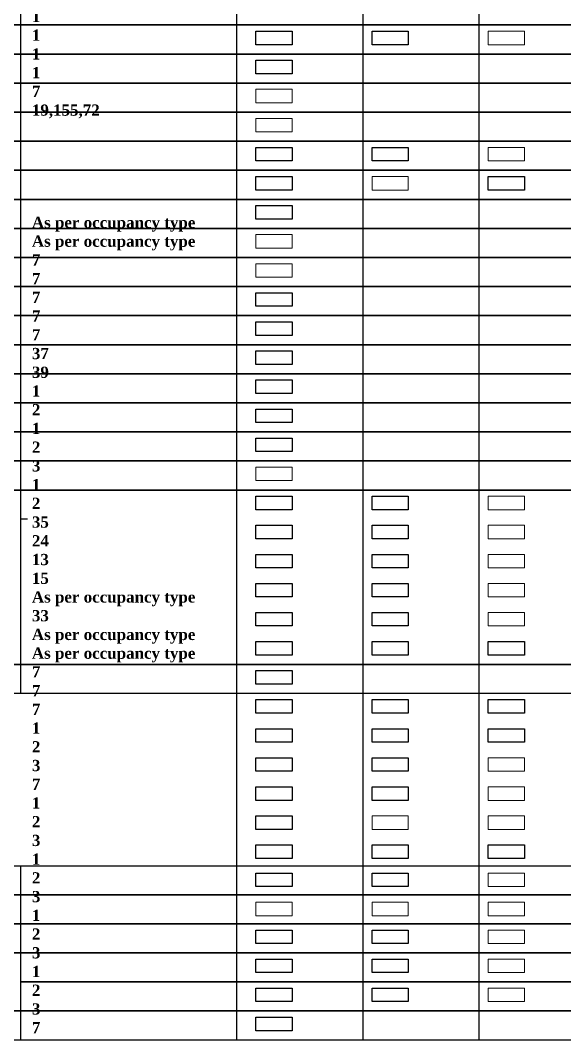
# Model space of a CAD drawing. Header units: feet. Extents: x 46032 to 46387, y 203603 to 203882.
# Drawn here: x 46128.8 to 46177.2, y 203701.3 to 203791.7 of the extents above; entities that cross this region are included whole.
import ezdxf

# ---------------------------------------------------------------- set-up
doc = ezdxf.new("R2010")
doc.units = ezdxf.units.FT
doc.header["$MEASUREMENT"] = 0
for name, color, linetype in [('ACCBLK_1', 7, 'Continuous'), ('BLK_1_FLR_0_CHAJJA', 7, 'Continuous'), ('BLK_1_FLR_0_COURTYARD_INNER', 7, 'Continuous'), ('BLK_1_FLR_0_ROOM_1_LIGHT_VENTILATION_1', 7, 'Continuous'), ('BLK_1_FLR_0_ROOM_2_LIGHT_VENTILATION_2', 7, 'Continuous'), ('BLK_1_FLR_0_ROOM_3_LIGHT_VENTILATION_3', 7, 'Continuous'), ('BLK_1_FLR_0_ROOM_4_LIGHT_VENTILATION_4', 7, 'Continuous'), ('BLK_1_FLR_0_ROOM_5_LIGHT_VENTILATION_5', 7, 'Continuous'), ('BLK_1_FLR_0_VENTILATION_SHAFT', 7, 'Continuous'), ('BLK_1_FLR_0_VERANDAH', 7, 'Continuous'), ('BLK_1_FLR_1_CHAJJA', 7, 'Continuous'), ('BLK_1_FLR_1_COURTYARD_INNER', 7, 'Continuous'), ('BLK_1_FLR_1_REGULAR_ROOM_3', 7, 'Continuous'), ('BLK_1_FLR_1_REGULAR_ROOM_4', 7, 'Continuous'), ('BLK_1_FLR_1_REGULAR_ROOM_5', 7, 'Continuous'), ('BLK_1_FLR_1_ROOM_1_LIGHT_VENTILATION_1', 7, 'Continuous'), ('BLK_1_FLR_1_ROOM_2_LIGHT_VENTILATION_2', 7, 'Continuous'), ('BLK_1_FLR_1_ROOM_3_LIGHT_VENTILATION_3', 7, 'Continuous'), ('BLK_1_FLR_1_VENTILATION_SHAFT', 7, 'Continuous'), ('BLK_1_FLR_1_VERANDAH', 7, 'Continuous'), ('BLK_1_FLR_2_ROOM_1_LIGHT_VENTILATION_1', 7, 'Continuous'), ('BLK_1_MUMTY_HT', 7, 'Continuous'), ('TWO_WHEELER_PARKING', 7, 'Continuous')]:
    doc.layers.add(name, color=color, linetype=linetype)
for name, color, linetype, plot in [('BLK_1_DA_RAMP', 7, 'Continuous', False), ('BLK_1_FLR_-1_COVERED_PARKING', 7, 'Continuous', False), ('BLK_1_FLR_0_KITCHEN', 1, 'Continuous', False), ('BLK_1_FLR_0_LIFT_1', 4, 'Continuous', False), ('BLK_1_FLR_0_REGULAR_ROOM_2', 1, 'Continuous', False), ('BLK_1_FLR_0_REGULAR_ROOM_3', 1, 'Continuous', False), ('BLK_1_FLR_0_REGULAR_ROOM_4', 1, 'Continuous', False), ('BLK_1_FLR_0_REGULAR_ROOM_5', 1, 'Continuous', False), ('BLK_1_FLR_0_REGULAR_ROOM_6', 1, 'Continuous', False), ('BLK_1_FLR_0_ROOM_6_LIGHT_VENTILATION_6', 7, 'Continuous', False), ('BLK_1_FLR_1_KITCHEN', 4, 'Continuous', False), ('BLK_1_FLR_1_REGULAR_ROOM_1', 1, 'Continuous', False), ('BLK_1_FLR_1_REGULAR_ROOM_2', 1, 'Continuous', False), ('BLK_1_FLR_1_REGULAR_ROOM_6', 4, 'Continuous', False), ('BLK_1_FLR_1_ROOM_6_LIGHT_VENTILATION_6', 7, 'Continuous', False), ('BLK_1_FLR_2_LIFT_1', 6, 'Continuous', False), ('BLK_1_FLR_2_REGULAR_ROOM_6', 1, 'Continuous', False), ('BLK_1_FLR_2_ROOM_6_LIGHT_VENTILATION_6', 7, 'Continuous', False), ('BLK_1_PARAPET_HT', 2, 'Continuous', False), ('RWH', 4, 'Continuous', False), ('STILT', 4, 'Continuous', False)]:
    doc.layers.add(name, color=color, linetype=linetype, plot=plot)
doc.layers.add('BLK_1_FLR_0_CARPET_AREA', color=25, linetype='Continuous', true_color=0x995f4c)
doc.layers.add('BLK_1_FLR_1_CARPET_AREA', color=25, linetype='Continuous', true_color=0x995f4c)
for name, color, linetype, lineweight in [('BLK_1_FLR_0_CRPT_AREA_DEDUCT', 7, 'Continuous', 0), ('BLK_1_FLR_1_CRPT_AREA_DEDUCT', 7, 'Continuous', 0), ('BLK_1_FLR_1_LIFT_1', 7, 'Continuous', 0), ('BLK_1_FLR_1_ROOM_5_LIGHT_VENTILATION_5', 7, 'Continuous', 0), ('BLK_1_FLR_2_CARPET_AREA', 7, 'Continuous', 0), ('BLK_1_FLR_2_CHAJJA', 7, 'Continuous', 0), ('BLK_1_FLR_2_COURTYARD_INNER', 7, 'Continuous', 0), ('BLK_1_FLR_2_CRPT_AREA_DEDUCT', 7, 'Continuous', 0), ('BLK_1_FLR_2_KITCHEN', 7, 'Continuous', 0), ('BLK_1_FLR_2_REGULAR_ROOM_1', 7, 'Continuous', 0), ('BLK_1_FLR_2_REGULAR_ROOM_2', 7, 'Continuous', 0), ('BLK_1_FLR_2_REGULAR_ROOM_3', 7, 'Continuous', 0), ('BLK_1_FLR_2_REGULAR_ROOM_4', 7, 'Continuous', 0), ('BLK_1_FLR_2_REGULAR_ROOM_5', 7, 'Continuous', 0), ('BLK_1_FLR_2_ROOM_3_LIGHT_VENTILATION_3', 9, 'Continuous', 20), ('BLK_1_FLR_2_ROOM_4_LIGHT_VENTILATION_4', 9, 'Continuous', 20), ('BLK_1_FLR_2_ROOM_5_LIGHT_VENTILATION_5', 7, 'Continuous', 0), ('BLK_1_FLR_2_VENTILATION_SHAFT', 7, 'Continuous', 0), ('BLK_1_FLR_2_VERANDAH', 7, 'Continuous', 0), ('BLK_1_STAIR_HEADROOM', 7, 'Continuous', 0), ('BLK_1_VEHICLE_RAMP_1', 7, 'Continuous', 0), ('OPEN_PARKING', 7, 'Continuous', 0), ('SOLAR_PANEL', 7, 'Continuous', 0), ('SOLAR_WATER_HEATER', 7, 'Continuous', 0)]:
    doc.layers.add(name, color=color, linetype=linetype, lineweight=lineweight)
doc.layers.add('BLK_1_FLR_1_ROOM_4_LIGHT_VENTILATION_4', color=25, linetype='Continuous', true_color=0x995f4c, plot=False)
doc.layers.add('BLK_1_FLR_2_ROOM_2_LIGHT_VENTILATION_2', color=25, linetype='Continuous', true_color=0x995f4c, plot=False)
doc.styles.get("Standard").update_dxf_attribs({"font": 'standard'})

msp = doc.modelspace()

# ---------------------------------------------------------------- linework, layer by layer
for p, q in [((46128.861, 203793.823), (46128.861, 203791.232)), ((46148.056, 203793.823), (46148.056, 203791.24)), ((46159.269, 203793.823), (46159.269, 203791.24)), ((46169.59, 203793.823), (46169.59, 203791.24)), ((46128.861, 203791.24), (46128.861, 203788.65)), ((46148.056, 203791.24), (46148.056, 203788.657)), ((46159.269, 203791.24), (46159.269, 203788.657)), ((46169.59, 203791.24), (46169.59, 203788.657)), ((46128.861, 203788.657), (46128.861, 203786.067)), ((46148.056, 203788.657), (46148.056, 203786.075)), ((46159.269, 203788.657), (46159.269, 203786.075)), ((46169.59, 203788.657), (46169.59, 203786.075)), ((46128.861, 203786.075), (46128.861, 203783.485)), ((46148.056, 203786.075), (46148.056, 203783.492)), ((46159.269, 203786.075), (46159.269, 203783.492)), ((46169.59, 203786.075), (46169.59, 203783.492)), ((46128.861, 203783.492), (46128.861, 203780.902)), ((46148.056, 203783.492), (46148.056, 203780.91)), ((46159.269, 203783.492), (46159.269, 203780.91)), ((46169.59, 203783.492), (46169.59, 203780.91)), ((46128.861, 203780.91), (46128.861, 203778.32)), ((46148.056, 203780.91), (46148.056, 203778.327)), ((46159.269, 203780.91), (46159.269, 203778.327)), ((46169.59, 203780.91), (46169.59, 203778.327)), ((46128.861, 203778.327), (46128.861, 203775.737)), ((46148.056, 203778.327), (46148.056, 203775.744)), ((46159.269, 203778.327), (46159.269, 203775.744)), ((46169.59, 203778.327), (46169.59, 203775.744)), ((46128.861, 203775.744), (46128.861, 203773.154)), ((46148.056, 203775.744), (46148.056, 203773.162)), ((46159.269, 203775.744), (46159.269, 203773.162)), ((46169.59, 203775.744), (46169.59, 203773.162)), ((46128.861, 203773.162), (46128.861, 203770.572)), ((46148.056, 203773.162), (46148.056, 203770.579)), ((46159.269, 203773.162), (46159.269, 203770.579)), ((46169.59, 203773.162), (46169.59, 203770.579)), ((46128.861, 203770.579), (46128.861, 203767.989)), ((46148.056, 203770.579), (46148.056, 203767.997)), ((46159.269, 203770.579), (46159.269, 203767.997)), ((46169.59, 203770.579), (46169.59, 203767.997)), ((46128.861, 203767.997), (46128.861, 203765.407)), ((46148.056, 203767.997), (46148.056, 203765.414)), ((46159.269, 203767.997), (46159.269, 203765.414)), ((46169.59, 203767.997), (46169.59, 203765.414)), ((46128.861, 203765.414), (46128.861, 203762.824)), ((46148.056, 203765.414), (46148.056, 203762.832)), ((46159.269, 203765.414), (46159.269, 203762.832)), ((46169.59, 203765.414), (46169.59, 203762.832)), ((46128.861, 203762.832), (46128.861, 203760.242)), ((46148.056, 203762.832), (46148.056, 203760.249)), ((46159.269, 203762.832), (46159.269, 203760.249)), ((46169.59, 203762.832), (46169.59, 203760.249)), ((46128.861, 203760.249), (46128.861, 203757.659)), ((46148.056, 203760.249), (46148.056, 203757.666)), ((46159.269, 203760.249), (46159.269, 203757.666)), ((46169.59, 203760.249), (46169.59, 203757.666)), ((46128.861, 203757.666), (46128.861, 203755.076)), ((46148.056, 203757.666), (46148.056, 203755.084)), ((46159.269, 203757.666), (46159.269, 203755.084)), ((46169.59, 203757.666), (46169.59, 203755.084)), ((46128.861, 203755.084), (46128.861, 203752.494)), ((46148.056, 203755.084), (46148.056, 203752.501)), ((46159.269, 203755.084), (46159.269, 203752.501)), ((46169.59, 203755.084), (46169.59, 203752.501)), ((46128.861, 203752.501), (46128.861, 203749.911)), ((46148.056, 203752.501), (46148.056, 203749.919)), ((46159.269, 203752.501), (46159.269, 203749.919)), ((46169.59, 203752.501), (46169.59, 203749.919)), ((46128.861, 203749.919), (46128.861, 203747.329)), ((46148.056, 203749.919), (46148.056, 203747.336)), ((46159.269, 203749.919), (46159.269, 203747.336)), ((46169.59, 203749.919), (46169.59, 203747.336)), ((46128.861, 203747.336), (46128.861, 203744.746)), ((46148.056, 203747.336), (46148.056, 203744.754)), ((46159.269, 203747.336), (46159.269, 203744.754)), ((46169.59, 203747.336), (46169.59, 203744.754)), ((46128.861, 203744.754), (46128.861, 203742.164)), ((46148.056, 203744.754), (46148.056, 203742.171)), ((46159.269, 203744.754), (46159.269, 203731.841)), ((46169.59, 203744.754), (46169.59, 203731.841)), ((46128.861, 203742.171), (46128.861, 203739.581)), ((46148.056, 203742.171), (46148.056, 203739.588)), ((46128.861, 203739.588), (46128.861, 203736.998)), ((46148.056, 203739.588), (46148.056, 203737.006)), ((46128.861, 203737.006), (46128.861, 203734.416)), ((46148.056, 203737.006), (46148.056, 203734.423)), ((46128.861, 203734.423), (46128.861, 203731.833)), ((46148.056, 203734.423), (46148.056, 203731.841)), ((46148.056, 203731.841), (46148.056, 203716.535)), ((46159.269, 203731.841), (46159.269, 203729.258)), ((46159.269, 203731.841), (46159.269, 203716.535)), ((46169.59, 203731.841), (46169.59, 203729.258)), ((46169.59, 203731.841), (46169.59, 203716.535)), ((46159.269, 203729.258), (46159.269, 203726.676)), ((46169.59, 203729.258), (46169.59, 203726.676)), ((46128.861, 203716.535), (46128.861, 203713.945)), ((46148.056, 203716.535), (46148.056, 203713.953)), ((46159.269, 203716.535), (46159.269, 203711.37)), ((46169.59, 203716.535), (46169.59, 203711.37)), ((46128.861, 203713.953), (46128.861, 203711.363)), ((46148.056, 203713.953), (46148.056, 203711.37)), ((46128.861, 203711.37), (46128.861, 203708.78)), ((46148.056, 203711.37), (46148.056, 203708.788)), ((46159.269, 203711.37), (46159.269, 203708.788)), ((46159.269, 203711.37), (46159.269, 203708.788)), ((46169.59, 203711.37), (46169.59, 203708.788)), ((46169.59, 203711.37), (46169.59, 203708.788)), ((46128.861, 203708.788), (46128.861, 203706.198)), ((46148.056, 203708.788), (46148.056, 203706.205)), ((46159.269, 203708.788), (46159.269, 203706.205)), ((46169.59, 203708.788), (46169.59, 203706.205)), ((46128.861, 203706.205), (46128.861, 203703.615)), ((46148.056, 203706.205), (46148.056, 203703.623)), ((46159.269, 203706.205), (46159.269, 203703.623)), ((46169.59, 203706.205), (46169.59, 203703.623)), ((46128.861, 203703.623), (46128.861, 203701.033)), ((46148.056, 203703.623), (46148.056, 203701.04)), ((46159.269, 203703.623), (46159.269, 203701.04)), ((46169.59, 203703.623), (46169.59, 203701.04))]:
    msp.add_line(p, q)
for points in [[(46032.006, 203793.823), (46225.597, 203793.823), (46225.597, 203791.24), (46032.006, 203791.24), (46032.006, 203793.823)], [(46032.006, 203791.24), (46225.597, 203791.24), (46225.597, 203788.657), (46032.006, 203788.657), (46032.006, 203791.24)], [(46032.006, 203788.657), (46225.597, 203788.657), (46225.597, 203786.075), (46032.006, 203786.075), (46032.006, 203788.657)], [(46032.006, 203786.075), (46225.597, 203786.075), (46225.597, 203783.492), (46032.006, 203783.492), (46032.006, 203786.075)], [(46032.006, 203783.492), (46225.597, 203783.492), (46225.597, 203780.91), (46032.006, 203780.91), (46032.006, 203783.492)], [(46032.006, 203780.91), (46225.597, 203780.91), (46225.597, 203778.327), (46032.006, 203778.327), (46032.006, 203780.91)], [(46032.006, 203778.327), (46225.597, 203778.327), (46225.597, 203775.744), (46032.006, 203775.744), (46032.006, 203778.327)], [(46032.006, 203775.744), (46225.597, 203775.744), (46225.597, 203773.162), (46032.006, 203773.162), (46032.006, 203775.744)], [(46032.006, 203773.162), (46225.597, 203773.162), (46225.597, 203770.579), (46032.006, 203770.579), (46032.006, 203773.162)], [(46032.006, 203752.501), (46225.597, 203752.501), (46225.597, 203749.919), (46032.006, 203749.919), (46032.006, 203752.501)], [(46032.006, 203734.423), (46225.597, 203734.423), (46225.597, 203731.841), (46032.006, 203731.841), (46032.006, 203734.423)], [(46032.006, 203716.535), (46225.597, 203716.535), (46225.597, 203713.953), (46032.006, 203713.953), (46032.006, 203716.535)]]:
    msp.add_lwpolyline(points, close=True)
for points in [[(46032.878, 203767.997), (46032.006, 203767.997), (46032.006, 203770.579), (46225.597, 203770.579), (46225.597, 203767.997), (46082.878, 203767.997)], [(46082.878, 203767.997), (46225.597, 203767.997), (46225.597, 203765.414), (46082.878, 203765.414)], [(46082.878, 203765.414), (46225.597, 203765.414), (46225.597, 203762.832), (46082.878, 203762.832)], [(46082.878, 203762.832), (46225.597, 203762.832), (46225.597, 203760.249), (46032.006, 203760.249), (46032.006, 203762.832), (46032.878, 203762.832)], [(46032.878, 203757.666), (46032.006, 203757.666), (46032.006, 203760.249), (46225.597, 203760.249), (46225.597, 203757.666), (46082.878, 203757.666)], [(46082.878, 203757.666), (46225.597, 203757.666), (46225.597, 203755.084), (46082.878, 203755.084)], [(46082.878, 203755.084), (46225.597, 203755.084), (46225.597, 203752.501), (46032.006, 203752.501), (46032.006, 203755.084), (46032.878, 203755.084)], [(46032.878, 203747.336), (46032.006, 203747.336), (46032.006, 203749.919), (46225.597, 203749.919), (46225.597, 203747.336)], [(46129.458, 203747.336), (46128.861, 203747.336)], [(46225.597, 203737.006), (46225.597, 203734.423), (46032.006, 203734.423), (46032.006, 203737.006), (46032.878, 203737.006)], [(46032.006, 203711.37), (46032.006, 203713.953), (46225.597, 203713.953), (46225.597, 203711.37), (46083.562, 203711.37)], [(46032.006, 203711.37), (46225.597, 203711.37), (46225.597, 203708.788), (46032.006, 203708.788), (46032.006, 203711.37), (46032.006, 203711.37)], [(46032.006, 203706.205), (46032.006, 203708.788), (46225.597, 203708.788), (46225.597, 203706.205), (46128.861, 203706.205)], [(46128.861, 203706.205), (46225.597, 203706.205), (46225.597, 203703.623), (46032.006, 203703.623), (46032.006, 203706.205), (46032.006, 203706.205)], [(46032.006, 203701.04), (46032.006, 203703.623), (46225.597, 203703.623), (46225.597, 203701.04), (46083.562, 203701.04)]]:
    msp.add_lwpolyline(points)
at = {"layer": 'ACCBLK_1'}
msp.add_lwpolyline([(46149.774, 203703.071), (46152.994, 203703.071), (46152.994, 203701.87), (46149.774, 203701.87)], close=True, dxfattribs=at)
at = {"layer": 'BLK_1_DA_RAMP'}
msp.add_lwpolyline([(46149.774, 203775.193), (46152.994, 203775.193), (46152.994, 203773.992), (46149.774, 203773.992)], close=True, dxfattribs=at)
at = {"layer": 'BLK_1_FLR_-1_COVERED_PARKING'}
msp.add_lwpolyline([(46149.774, 203764.863), (46152.994, 203764.863), (46152.994, 203763.662), (46149.774, 203763.662)], close=True, dxfattribs=at)
at = {"layer": 'BLK_1_FLR_0_CARPET_AREA', "color": 25}
msp.add_lwpolyline([(46149.774, 203715.873), (46152.994, 203715.873), (46152.994, 203714.672), (46149.774, 203714.672)], close=True, dxfattribs=at)
at = {"layer": 'BLK_1_FLR_0_CHAJJA'}
msp.add_lwpolyline([(46149.774, 203790.689), (46152.994, 203790.689), (46152.994, 203789.488), (46149.774, 203789.488)], close=True, dxfattribs=at)
at = {"layer": 'BLK_1_FLR_0_COURTYARD_INNER', "color": 7}
msp.add_lwpolyline([(46149.774, 203708.236), (46152.994, 203708.236), (46152.994, 203707.035), (46149.774, 203707.035)], close=True, dxfattribs=at)
at = {"layer": 'BLK_1_FLR_0_CRPT_AREA_DEDUCT', "color": 25}
msp.add_lwpolyline([(46149.774, 203713.291), (46152.994, 203713.291), (46152.994, 203712.089), (46149.774, 203712.089)], close=True, dxfattribs=at)
at = {"layer": 'BLK_1_FLR_0_KITCHEN', "color": 1}
msp.add_lwpolyline([(46149.774, 203780.358), (46152.994, 203780.358), (46152.994, 203779.157), (46149.774, 203779.157)], close=True, dxfattribs=at)
at = {"layer": 'BLK_1_FLR_0_LIFT_1', "color": 114, "true_color": 0x139b48}
msp.add_lwpolyline([(46149.774, 203777.776), (46152.994, 203777.776), (46152.994, 203776.575), (46149.774, 203776.575)], close=True, dxfattribs=at)
at = {"layer": 'BLK_1_FLR_0_REGULAR_ROOM_2', "color": 1}
msp.add_lwpolyline([(46149.774, 203746.785), (46152.994, 203746.785), (46152.994, 203745.584), (46149.774, 203745.584)], close=True, dxfattribs=at)
at = {"layer": 'BLK_1_FLR_0_REGULAR_ROOM_3', "color": 1}
msp.add_lwpolyline([(46149.774, 203744.202), (46152.994, 203744.202), (46152.994, 203743.001), (46149.774, 203743.001)], close=True, dxfattribs=at)
at = {"layer": 'BLK_1_FLR_0_REGULAR_ROOM_4', "ltscale": 0.75}
msp.add_lwpolyline([(46149.774, 203741.62), (46152.994, 203741.62), (46152.994, 203740.419), (46149.774, 203740.419)], close=True, dxfattribs=at)
at = {"layer": 'BLK_1_FLR_0_REGULAR_ROOM_5', "color": 1}
msp.add_lwpolyline([(46149.774, 203739.037), (46152.994, 203739.037), (46152.994, 203737.836), (46149.774, 203737.836)], close=True, dxfattribs=at)
at = {"layer": 'BLK_1_FLR_0_REGULAR_ROOM_6', "color": 1}
msp.add_lwpolyline([(46149.774, 203736.455), (46152.994, 203736.455), (46152.994, 203735.254), (46149.774, 203735.254)], close=True, dxfattribs=at)
at = {"layer": 'BLK_1_FLR_0_ROOM_1_LIGHT_VENTILATION_1', "color": 114, "true_color": 0x139b48}
msp.add_lwpolyline([(46149.774, 203731.29), (46152.994, 203731.29), (46152.994, 203730.088), (46149.774, 203730.088)], close=True, dxfattribs=at)
at = {"layer": 'BLK_1_FLR_0_ROOM_2_LIGHT_VENTILATION_2', "color": 114, "true_color": 0x139b48}
msp.add_lwpolyline([(46149.774, 203728.707), (46152.994, 203728.707), (46152.994, 203727.506), (46149.774, 203727.506)], close=True, dxfattribs=at)
at = {"layer": 'BLK_1_FLR_0_ROOM_3_LIGHT_VENTILATION_3', "color": 114, "true_color": 0x139b48}
msp.add_lwpolyline([(46149.774, 203726.124), (46152.994, 203726.124), (46152.994, 203724.923), (46149.774, 203724.923)], close=True, dxfattribs=at)
at = {"layer": 'BLK_1_FLR_0_ROOM_4_LIGHT_VENTILATION_4', "color": 114, "true_color": 0x139b48}
msp.add_lwpolyline([(46149.774, 203723.542), (46152.994, 203723.542), (46152.994, 203722.341), (46149.774, 203722.341)], close=True, dxfattribs=at)
at = {"layer": 'BLK_1_FLR_0_ROOM_5_LIGHT_VENTILATION_5', "color": 114, "true_color": 0x139b48}
msp.add_lwpolyline([(46149.774, 203720.959), (46152.994, 203720.959), (46152.994, 203719.758), (46149.774, 203719.758)], close=True, dxfattribs=at)
at = {"layer": 'BLK_1_FLR_0_ROOM_6_LIGHT_VENTILATION_6', "color": 114, "true_color": 0x139b48}
msp.add_lwpolyline([(46149.774, 203718.377), (46152.994, 203718.377), (46152.994, 203717.176), (46149.774, 203717.176)], close=True, dxfattribs=at)
at = {"layer": 'BLK_1_FLR_0_VENTILATION_SHAFT', "color": 7}
msp.add_lwpolyline([(46149.774, 203710.819), (46152.994, 203710.819), (46152.994, 203709.618), (46149.774, 203709.618)], close=True, dxfattribs=at)
at = {"layer": 'BLK_1_FLR_0_VERANDAH'}
msp.add_lwpolyline([(46149.774, 203705.654), (46152.994, 203705.654), (46152.994, 203704.453), (46149.774, 203704.453)], close=True, dxfattribs=at)
at = {"layer": 'BLK_1_FLR_1_CARPET_AREA', "color": 25}
msp.add_lwpolyline([(46160.095, 203715.873), (46163.316, 203715.873), (46163.316, 203714.672), (46160.095, 203714.672)], close=True, dxfattribs=at)
at = {"layer": 'BLK_1_FLR_1_CHAJJA'}
msp.add_lwpolyline([(46160.095, 203790.689), (46163.316, 203790.689), (46163.316, 203789.488), (46160.095, 203789.488)], close=True, dxfattribs=at)
at = {"layer": 'BLK_1_FLR_1_COURTYARD_INNER', "color": 7}
msp.add_lwpolyline([(46160.095, 203708.236), (46163.316, 203708.236), (46163.316, 203707.035), (46160.095, 203707.035)], close=True, dxfattribs=at)
at = {"layer": 'BLK_1_FLR_1_CRPT_AREA_DEDUCT', "color": 25}
msp.add_lwpolyline([(46160.095, 203713.291), (46163.316, 203713.291), (46163.316, 203712.089), (46160.095, 203712.089)], close=True, dxfattribs=at)
at = {"layer": 'BLK_1_FLR_1_KITCHEN', "color": 1}
msp.add_lwpolyline([(46160.095, 203780.358), (46163.316, 203780.358), (46163.316, 203779.157), (46160.095, 203779.157)], close=True, dxfattribs=at)
at = {"layer": 'BLK_1_FLR_1_LIFT_1', "color": 114, "true_color": 0x139b48}
msp.add_lwpolyline([(46160.095, 203777.776), (46163.316, 203777.776), (46163.316, 203776.575), (46160.095, 203776.575)], close=True, dxfattribs=at)
at = {"layer": 'BLK_1_FLR_1_REGULAR_ROOM_1', "color": 1}
for points in [[(46149.774, 203749.368), (46152.994, 203749.368), (46152.994, 203748.166), (46149.774, 203748.166)], [(46160.095, 203749.368), (46163.316, 203749.368), (46163.316, 203748.166), (46160.095, 203748.166)]]:
    msp.add_lwpolyline(points, close=True, dxfattribs=at)
at = {"layer": 'BLK_1_FLR_1_REGULAR_ROOM_2', "color": 1}
msp.add_lwpolyline([(46160.095, 203746.785), (46163.316, 203746.785), (46163.316, 203745.584), (46160.095, 203745.584)], close=True, dxfattribs=at)
at = {"layer": 'BLK_1_FLR_1_REGULAR_ROOM_3', "color": 1}
msp.add_lwpolyline([(46160.095, 203744.202), (46163.316, 203744.202), (46163.316, 203743.001), (46160.095, 203743.001)], close=True, dxfattribs=at)
at = {"layer": 'BLK_1_FLR_1_REGULAR_ROOM_4', "color": 1}
msp.add_lwpolyline([(46160.095, 203741.62), (46163.316, 203741.62), (46163.316, 203740.419), (46160.095, 203740.419)], close=True, dxfattribs=at)
at = {"layer": 'BLK_1_FLR_1_REGULAR_ROOM_5', "color": 1}
msp.add_lwpolyline([(46160.095, 203739.037), (46163.316, 203739.037), (46163.316, 203737.836), (46160.095, 203737.836)], close=True, dxfattribs=at)
at = {"layer": 'BLK_1_FLR_1_REGULAR_ROOM_6', "color": 1}
msp.add_lwpolyline([(46160.095, 203736.455), (46163.316, 203736.455), (46163.316, 203735.254), (46160.095, 203735.254)], close=True, dxfattribs=at)
at = {"layer": 'BLK_1_FLR_1_ROOM_1_LIGHT_VENTILATION_1', "color": 114, "true_color": 0x139b48}
msp.add_lwpolyline([(46160.095, 203731.29), (46163.316, 203731.29), (46163.316, 203730.088), (46160.095, 203730.088)], close=True, dxfattribs=at)
at = {"layer": 'BLK_1_FLR_1_ROOM_2_LIGHT_VENTILATION_2', "color": 114, "true_color": 0x139b48}
msp.add_lwpolyline([(46160.095, 203728.707), (46163.316, 203728.707), (46163.316, 203727.506), (46160.095, 203727.506)], close=True, dxfattribs=at)
at = {"layer": 'BLK_1_FLR_1_ROOM_3_LIGHT_VENTILATION_3', "color": 114, "true_color": 0x139b48}
msp.add_lwpolyline([(46160.095, 203726.124), (46163.316, 203726.124), (46163.316, 203724.923), (46160.095, 203724.923)], close=True, dxfattribs=at)
at = {"layer": 'BLK_1_FLR_1_ROOM_4_LIGHT_VENTILATION_4', "color": 114, "true_color": 0x139b48}
msp.add_lwpolyline([(46160.095, 203723.542), (46163.316, 203723.542), (46163.316, 203722.341), (46160.095, 203722.341)], close=True, dxfattribs=at)
at = {"layer": 'BLK_1_FLR_1_ROOM_5_LIGHT_VENTILATION_5', "color": 114, "true_color": 0x139b48}
msp.add_lwpolyline([(46160.095, 203720.959), (46163.316, 203720.959), (46163.316, 203719.758), (46160.095, 203719.758)], close=True, dxfattribs=at)
at = {"layer": 'BLK_1_FLR_1_ROOM_6_LIGHT_VENTILATION_6', "color": 114, "true_color": 0x139b48}
msp.add_lwpolyline([(46160.095, 203718.377), (46163.316, 203718.377), (46163.316, 203717.176), (46160.095, 203717.176)], close=True, dxfattribs=at)
at = {"layer": 'BLK_1_FLR_1_VENTILATION_SHAFT', "color": 7}
msp.add_lwpolyline([(46160.095, 203710.819), (46163.316, 203710.819), (46163.316, 203709.618), (46160.095, 203709.618)], close=True, dxfattribs=at)
at = {"layer": 'BLK_1_FLR_1_VERANDAH'}
msp.add_lwpolyline([(46160.095, 203705.654), (46163.316, 203705.654), (46163.316, 203704.453), (46160.095, 203704.453)], close=True, dxfattribs=at)
at = {"layer": 'BLK_1_FLR_2_CARPET_AREA', "color": 25}
msp.add_lwpolyline([(46170.417, 203715.873), (46173.637, 203715.873), (46173.637, 203714.672), (46170.417, 203714.672)], close=True, dxfattribs=at)
at = {"layer": 'BLK_1_FLR_2_CHAJJA'}
msp.add_lwpolyline([(46170.417, 203790.689), (46173.637, 203790.689), (46173.637, 203789.488), (46170.417, 203789.488)], close=True, dxfattribs=at)
at = {"layer": 'BLK_1_FLR_2_COURTYARD_INNER', "color": 7}
msp.add_lwpolyline([(46170.417, 203708.236), (46173.637, 203708.236), (46173.637, 203707.035), (46170.417, 203707.035)], close=True, dxfattribs=at)
at = {"layer": 'BLK_1_FLR_2_CRPT_AREA_DEDUCT', "color": 25}
msp.add_lwpolyline([(46170.417, 203713.291), (46173.637, 203713.291), (46173.637, 203712.089), (46170.417, 203712.089)], close=True, dxfattribs=at)
at = {"layer": 'BLK_1_FLR_2_KITCHEN', "color": 1}
msp.add_lwpolyline([(46170.417, 203780.358), (46173.637, 203780.358), (46173.637, 203779.157), (46170.417, 203779.157)], close=True, dxfattribs=at)
at = {"layer": 'BLK_1_FLR_2_LIFT_1', "color": 114, "true_color": 0x139b48}
msp.add_lwpolyline([(46170.417, 203777.776), (46173.637, 203777.776), (46173.637, 203776.575), (46170.417, 203776.575)], close=True, dxfattribs=at)
at = {"layer": 'BLK_1_FLR_2_REGULAR_ROOM_1', "color": 1}
msp.add_lwpolyline([(46170.417, 203749.368), (46173.637, 203749.368), (46173.637, 203748.166), (46170.417, 203748.166)], close=True, dxfattribs=at)
at = {"layer": 'BLK_1_FLR_2_REGULAR_ROOM_2', "color": 1}
msp.add_lwpolyline([(46170.417, 203746.785), (46173.637, 203746.785), (46173.637, 203745.584), (46170.417, 203745.584)], close=True, dxfattribs=at)
at = {"layer": 'BLK_1_FLR_2_REGULAR_ROOM_3', "color": 1}
msp.add_lwpolyline([(46170.417, 203744.202), (46173.637, 203744.202), (46173.637, 203743.001), (46170.417, 203743.001)], close=True, dxfattribs=at)
at = {"layer": 'BLK_1_FLR_2_REGULAR_ROOM_4', "color": 1}
msp.add_lwpolyline([(46170.417, 203741.62), (46173.637, 203741.62), (46173.637, 203740.419), (46170.417, 203740.419)], close=True, dxfattribs=at)
at = {"layer": 'BLK_1_FLR_2_REGULAR_ROOM_5', "color": 1}
msp.add_lwpolyline([(46170.417, 203739.037), (46173.637, 203739.037), (46173.637, 203737.836), (46170.417, 203737.836)], close=True, dxfattribs=at)
at = {"layer": 'BLK_1_FLR_2_REGULAR_ROOM_6', "color": 1}
msp.add_lwpolyline([(46170.417, 203736.455), (46173.637, 203736.455), (46173.637, 203735.254), (46170.417, 203735.254)], close=True, dxfattribs=at)
at = {"layer": 'BLK_1_FLR_2_ROOM_1_LIGHT_VENTILATION_1', "color": 114, "true_color": 0x139b48}
msp.add_lwpolyline([(46170.417, 203731.29), (46173.637, 203731.29), (46173.637, 203730.088), (46170.417, 203730.088)], close=True, dxfattribs=at)
at = {"layer": 'BLK_1_FLR_2_ROOM_2_LIGHT_VENTILATION_2', "color": 114, "true_color": 0x139b48}
msp.add_lwpolyline([(46170.417, 203728.707), (46173.637, 203728.707), (46173.637, 203727.506), (46170.417, 203727.506)], close=True, dxfattribs=at)
at = {"layer": 'BLK_1_FLR_2_ROOM_3_LIGHT_VENTILATION_3', "color": 114, "true_color": 0x139b48}
msp.add_lwpolyline([(46170.417, 203726.124), (46173.637, 203726.124), (46173.637, 203724.923), (46170.417, 203724.923)], close=True, dxfattribs=at)
at = {"layer": 'BLK_1_FLR_2_ROOM_4_LIGHT_VENTILATION_4', "color": 114, "true_color": 0x139b48}
msp.add_lwpolyline([(46170.417, 203723.542), (46173.637, 203723.542), (46173.637, 203722.341), (46170.417, 203722.341)], close=True, dxfattribs=at)
at = {"layer": 'BLK_1_FLR_2_ROOM_5_LIGHT_VENTILATION_5', "color": 114, "true_color": 0x139b48}
msp.add_lwpolyline([(46170.417, 203720.959), (46173.637, 203720.959), (46173.637, 203719.758), (46170.417, 203719.758)], close=True, dxfattribs=at)
at = {"layer": 'BLK_1_FLR_2_ROOM_6_LIGHT_VENTILATION_6', "color": 114, "true_color": 0x139b48}
msp.add_lwpolyline([(46170.417, 203718.377), (46173.637, 203718.377), (46173.637, 203717.176), (46170.417, 203717.176)], close=True, dxfattribs=at)
at = {"layer": 'BLK_1_FLR_2_VENTILATION_SHAFT', "color": 7}
msp.add_lwpolyline([(46170.417, 203710.819), (46173.637, 203710.819), (46173.637, 203709.618), (46170.417, 203709.618)], close=True, dxfattribs=at)
at = {"layer": 'BLK_1_FLR_2_VERANDAH'}
msp.add_lwpolyline([(46170.417, 203705.654), (46173.637, 203705.654), (46173.637, 203704.453), (46170.417, 203704.453)], close=True, dxfattribs=at)
at = {"layer": 'BLK_1_MUMTY_HT'}
msp.add_lwpolyline([(46149.774, 203733.872), (46152.994, 203733.872), (46152.994, 203732.671), (46149.774, 203732.671)], close=True, dxfattribs=at)
at = {"layer": 'BLK_1_PARAPET_HT', "color": 3}
msp.add_lwpolyline([(46149.774, 203759.698), (46152.994, 203759.698), (46152.994, 203758.497), (46149.774, 203758.497)], close=True, dxfattribs=at)
at = {"layer": 'BLK_1_PARAPET_HT', "color": 2}
msp.add_lwpolyline([(46149.774, 203757.115), (46152.994, 203757.115), (46152.994, 203755.914), (46149.774, 203755.914)], close=True, dxfattribs=at)
at = {"layer": 'BLK_1_PARAPET_HT', "color": 1}
msp.add_lwpolyline([(46149.774, 203754.533), (46152.994, 203754.533), (46152.994, 203753.332), (46149.774, 203753.332)], close=True, dxfattribs=at)
at = {"layer": 'BLK_1_STAIR_HEADROOM'}
msp.add_lwpolyline([(46149.774, 203751.95), (46152.994, 203751.95), (46152.994, 203750.749), (46149.774, 203750.749)], close=True, dxfattribs=at)
at = {"layer": 'BLK_1_VEHICLE_RAMP_1'}
msp.add_lwpolyline([(46149.774, 203772.611), (46152.994, 203772.611), (46152.994, 203771.41), (46149.774, 203771.41)], close=True, dxfattribs=at)
at = {"layer": 'OPEN_PARKING'}
msp.add_lwpolyline([(46149.774, 203770.028), (46152.994, 203770.028), (46152.994, 203768.827), (46149.774, 203768.827)], close=True, dxfattribs=at)
at = {"layer": 'RWH'}
msp.add_lwpolyline([(46149.774, 203788.106), (46152.994, 203788.106), (46152.994, 203786.905), (46149.774, 203786.905)], close=True, dxfattribs=at)
at = {"layer": 'SOLAR_PANEL'}
msp.add_lwpolyline([(46149.774, 203782.941), (46152.994, 203782.941), (46152.994, 203781.74), (46149.774, 203781.74)], close=True, dxfattribs=at)
at = {"layer": 'SOLAR_WATER_HEATER'}
msp.add_lwpolyline([(46149.774, 203785.524), (46152.994, 203785.524), (46152.994, 203784.322), (46149.774, 203784.322)], close=True, dxfattribs=at)
at = {"layer": 'STILT', "color": 7}
msp.add_lwpolyline([(46149.774, 203767.446), (46152.994, 203767.446), (46152.994, 203766.244), (46149.774, 203766.244)], close=True, dxfattribs=at)
at = {"layer": 'TWO_WHEELER_PARKING'}
msp.add_lwpolyline([(46149.774, 203762.28), (46152.994, 203762.28), (46152.994, 203761.079), (46149.774, 203761.079)], close=True, dxfattribs=at)

# ---------------------------------------------------------------- texts
at = {"insert": (46129.858, 203879.022), "char_height": 1.19776, "attachment_point": 1}
msp.add_mtext_dynamic_manual_height_columns('{\\fGeorgia|b1|i0|c0|p18;\\H0.83333x;70\\PAs per occupancy type\\H1.86529x; \\H0.53611x;\\PAs per occupancy type\\H1.57686x; \\H0.63417x;\\PAs per occupancy type\\H1.673x; \\H0.59773x;\\PAs per occupancy type\\H1.64095x; \\H0.6094x;\\PAs per occupancy type\\H1.65164x; \\H0.60546x;\\PAs per occupancy type\\H1.64808x; \\H0.60677x;\\P140\\H1.64926x; \\H0.60633x;\\P140\\H1.64887x; \\H0.60648x;\\P5\\H1.649x; \\H0.60643x;\\P2\\H1.64896x; \\H0.60644x;\\P171\\H1.64897x; \\H0.60644x;\\P102\\H1.64897x; \\H0.60644x;\\P11\\H1.64897x; \\H0.60644x;\\PAs per occupancy type\\H1.64897x; \\H0.60644x;\\P7\\H1.64897x; \\H0.60644x;\\P7\\H1.64897x; \\H0.60644x;\\P7\\H1.64897x; \\H0.60644x;\\P3\\H1.64897x; \\H0.60644x;\\P2\\H1.64897x; \\H0.60644x;\\P1\\H1.64897x; \\H0.60644x;\\P7\\H1.64897x; \\H0.60644x;\\P2\\H1.64897x; \\H0.60644x;\\P1\\H1.64897x; \\H0.60644x;\\P7\\H1.64897x; \\H0.60644x;\\P7\\H1.64897x; \\H0.60644x;\\P3\\H1.64897x; \\H0.60644x;\\P2\\H1.64897x; \\H0.60644x;\\P1\\H1.64897x; \\H0.60644x;\\P7\\H1.64897x; \\H0.60644x;\\P2\\H1.64897x; \\H0.60644x;\\P1\\H1.64897x; \\H0.60644x;\\P7\\H1.64897x; \\H0.60644x;\\P1\\H1.64897x; \\H0.60644x;\\P7\\H1.64897x; \\H0.60644x;\\P4\\H1.64897x; \\H0.60644x;\\P7\\H1.64897x; \\H0.60644x;\\P3\\H1.64897x; \\H0.60644x;\\P1\\H1.64897x; \\H0.60644x;\\P19,155,72\\H1.64897x; \\H0.60644x;\\P7\\H1.64897x; \\H0.60644x;\\P7\\H1.64897x; \\H0.60644x;\\P7\\H1.64897x; \\H0.60644x;\\P7\\H1.64897x; \\H0.60644x;\\P7\\H1.64897x; \\H0.60644x;\\P7\\H1.64897x; \\H0.60644x;\\P3\\H1.64897x; \\H0.60644x;\\P2\\H1.64897x; \\H0.60644x;\\P1\\H1.64897x; \\H0.60644x;\\P7\\H1.64897x; \\H0.60644x;\\P1\\H1.64897x; \\H0.60644x;\\P1\\H1.64897x; \\H0.60644x;\\P1\\H1.64897x; \\H0.60644x;\\P1\\H1.64897x; \\H0.60644x;\\P1\\H1.64897x; \\H0.60644x;\\P1\\H1.64897x; \\H0.60644x;\\P7\\H1.64897x; \\H0.60644x;\\P19,155,72\\H1.64897x; \\H0.60644x;\\P\\H1.64897x; \\H0.60644x;\\P\\H1.64897x; \\H0.60644x;\\P\\H1.64897x; \\H0.60644x;\\P\\H1.64897x; \\H0.60644x;\\P\\H1.64897x; \\H0.60644x;\\PAs per occupancy type\\H1.64897x; \\H0.60644x;\\PAs per occupancy type\\H1.64897x; \\H0.60644x;\\P7\\H1.64897x; \\H0.60644x;\\P7\\H1.64897x; \\H0.60644x;\\P7\\H1.64897x; \\H0.60644x;\\P7\\H1.64897x; \\H0.60644x;\\P7\\H1.64897x; \\H0.60644x;\\P37\\H1.64897x; \\H0.60644x;\\P39\\H1.64897x; \\H0.60644x;\\P1\\H1.64897x; \\H0.60644x;\\P2\\H1.64897x; \\H0.60644x;\\P1\\H1.64897x; \\H0.60644x;\\P2\\H1.64897x; \\H0.60644x;\\P3\\H1.64897x; \\H0.60644x;\\P1\\H1.64897x; \\H0.60644x;\\P2\\H1.64897x; \\H0.60644x;\\P35\\H1.64897x; \\H0.60644x;\\P24\\H1.64897x; \\H0.60644x;\\P13\\H1.64897x; \\H0.60644x;\\P15\\H1.64897x; \\H0.60644x;\\PAs per occupancy type\\H1.64897x; \\H0.60644x;\\P33\\H1.64897x; \\H0.60644x;\\PAs per occupancy type\\H1.64897x; \\H0.60644x;\\PAs per occupancy type\\H1.64897x; \\H0.60644x;\\P7\\H1.64897x; \\H0.60644x;\\P7\\H1.64897x; \\H0.60644x;\\P7\\H1.64897x; \\H0.60644x;\\P1\\H1.64897x; \\H0.60644x;\\P2\\H1.64897x; \\H0.60644x;\\P3\\H1.64897x; \\H0.60644x;\\P7\\H1.64897x; \\H0.60644x;\\P1\\H1.64897x; \\H0.60644x;\\P2\\H1.64897x; \\H0.60644x;\\P3\\H1.64897x; \\H0.60644x;\\P1\\H1.64897x; \\H0.60644x;\\P2\\H1.64897x; \\H0.60644x;\\P3\\H1.64897x; \\H0.60644x;\\P1\\H1.64897x; \\H0.60644x;\\P2\\H1.64897x; \\H0.60644x;\\P3\\H1.64897x; \\H0.60644x;\\P1\\H1.64897x; \\H0.60644x;\\P2\\H1.64897x; \\H0.60644x;\\P3\\H1.64897x; \\H0.60644x;\\P7\\H1.64897x; }', width=30.87946, gutter_width=5.989, heights=[0], dxfattribs=at)

doc.saveas('drawing.dxf')
